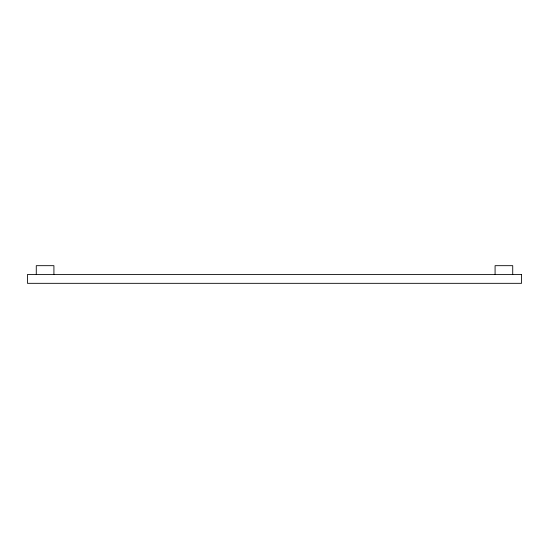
<?xml version="1.0" encoding="UTF-8"?>
<svg xmlns="http://www.w3.org/2000/svg" width="549" height="549" viewBox="0 0 549 549"><rect width="100%" height="100%" fill="white"/><g stroke="black" fill="none" stroke-linecap="round" stroke-linejoin="round"><path stroke-width="0.82" d="M512.725 274.5L512.725 265.675L495.081 265.675L495.081 274.5M53.919 274.5L53.919 265.675L36.275 265.675L36.275 274.5M521.55 274.5L27.45 274.5L27.45 283.325L521.55 283.325L521.55 274.5"/></g></svg>
